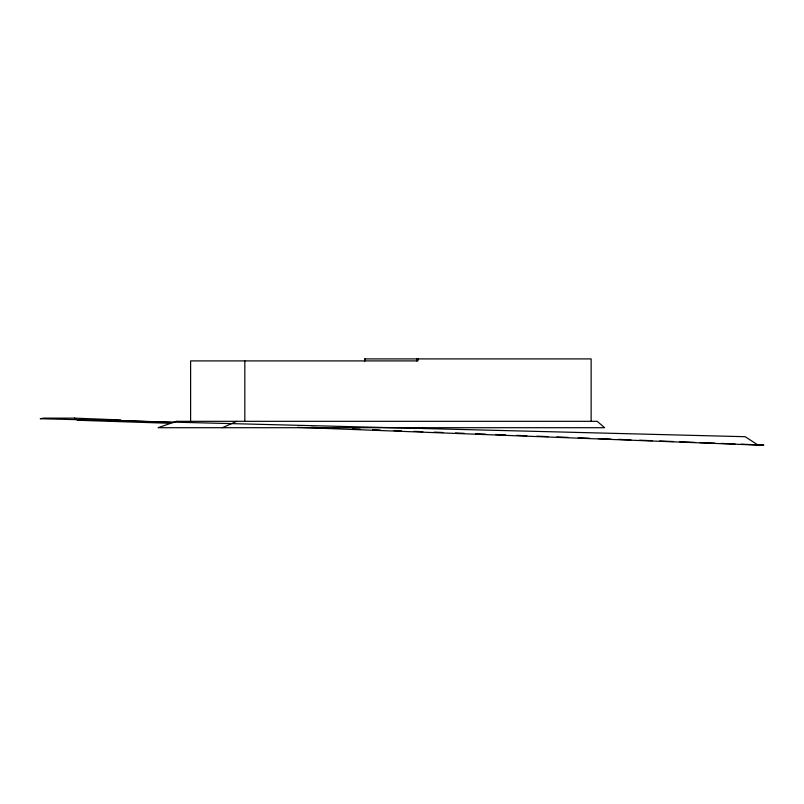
<?xml version="1.0" encoding="UTF-8"?>
<svg xmlns="http://www.w3.org/2000/svg" width="804" height="804" viewBox="0 0 804 804"><rect width="100%" height="100%" fill="white"/><g stroke="black" fill="none" stroke-linecap="round" stroke-linejoin="round"><path stroke-width="1.21" d="M222.457 427.708L236.708 421.326M120.811 419.949L74.43 418.13L43.798 418.13L40.2 418.733L745.197 436.713L758.071 445.094L763.8 445.094L741.238 444.2M170.277 423.296L77.717 420.261L74.43 418.13M105.495 419.949L173.262 422.562M297.5 427.346L758.071 445.094M311.248 427.306L317.51 427.547M332.554 428.14L338.826 428.391M352.614 428.934L360.132 429.225M372.674 429.718L380.191 430.009M393.98 430.552L401.508 430.854M414.04 431.346L422.814 431.688M434.1 432.13L442.873 432.482M455.406 432.974L464.189 433.316M475.465 433.758L485.495 434.15M495.525 434.542L505.555 434.944M516.841 435.386L526.861 435.778M536.891 436.17L548.177 436.612M556.951 436.964L568.237 437.406M578.267 437.798L589.543 438.24M598.327 438.582L610.859 439.074M618.376 439.376L630.919 439.868M639.693 440.21L652.225 440.703M659.752 441.004L673.541 441.547M679.812 441.788L694.847 442.381M699.862 442.582L714.907 443.165M721.178 443.416L734.967 443.959M591.131 421.326L591.131 358.906L364.634 358.906L364.634 360.906M417.969 358.906L417.969 360.906L190.608 360.906L190.608 421.326M416.743 358.906L416.743 360.906M364.986 358.906L364.986 360.906M244.818 360.906L244.818 421.326M176.408 421.326L158.117 427.708L604.628 427.708L597.211 421.326L176.408 421.326"/></g></svg>
